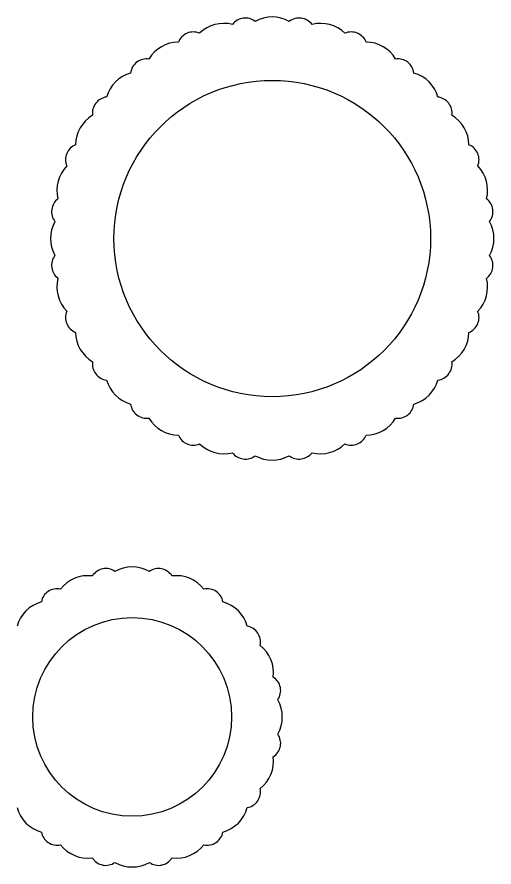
# Model space of a CAD drawing. Extents: x -970 to -444, y -372 to -141.
# Drawn here: x -573.4 to -443.8, y -372.2 to -141.1 of the extents above; entities that cross this region are included whole.
import ezdxf

# ---------------------------------------------------------------- set-up
doc = ezdxf.new("R2010")
doc.units = 0
doc.layers.get('0').update_dxf_attribs({"linetype": 'CONTINUOUS'})

msp = doc.modelspace()

# ---------------------------------------------------------------- linework, layer by layer
for centre, radius in [((-504.045787, -201.306718), 43), ((-542.104652, -331.367689), 27)]:
    msp.add_circle(centre, radius)
for centre, radius, start, end in [((-517.186706, -152.264142), 9.463802, 75.778231, 134.221769), ((-511.358478, -145.761317), 4.405257, 52.32283, 142.67717), ((-504.045787, -150.534108), 9.463802, 60.778231, 119.221769), ((-496.733097, -145.761317), 4.405257, 37.32283, 127.67717), ((-490.904869, -152.264142), 9.463802, 45.778231, 104.221769), ((-525.485512, -149.546644), 4.405257, 67.32283, 157.67717), ((-482.606063, -149.546644), 4.405257, 22.32283, 112.67717), ((-529.432093, -157.336348), 9.463802, 90.778231, 149.221769), ((-478.659482, -157.336348), 9.463802, 30.778231, 89.221769), ((-538.151464, -156.859335), 4.405257, 82.32283, 172.67717), ((-469.940111, -156.859335), 4.405257, 7.32283, 97.67717), ((-539.947444, -165.405061), 9.463802, 105.778231, 164.221769), ((-468.14413, -165.405061), 9.463802, 15.778231, 74.221769), ((-548.493171, -167.201041), 4.405257, 97.32283, 187.67717), ((-459.598404, -167.201041), 4.405257, 352.32283, 82.67717), ((-548.016158, -175.920413), 9.463802, 120.778231, 179.221769), ((-460.075417, -175.920413), 9.463802, 0.778231, 59.221769), ((-555.805861, -179.866993), 4.405257, 112.32283, 202.67717), ((-452.285714, -179.866993), 4.405257, 337.32283, 67.67717), ((-553.088363, -188.165799), 9.463802, 135.778231, 194.221769), ((-455.003212, -188.165799), 9.463802, 345.778231, 44.221769), ((-559.591189, -193.994027), 4.405257, 127.32283, 217.67717), ((-448.500386, -193.994027), 4.405257, 322.32283, 52.67717), ((-554.818398, -201.306718), 9.463802, 150.778231, 209.221769), ((-453.273177, -201.306718), 9.463802, 330.778231, 29.221769), ((-559.591189, -208.619409), 4.405257, 142.32283, 232.67717), ((-448.500386, -208.619409), 4.405257, 307.32283, 37.67717), ((-553.088363, -214.447636), 9.463802, 165.778231, 224.221769), ((-455.003212, -214.447636), 9.463802, 315.778231, 14.221769), ((-555.805861, -222.746442), 4.405257, 157.32283, 247.67717), ((-452.285714, -222.746442), 4.405257, 292.32283, 22.67717), ((-548.016158, -226.693023), 9.463802, 180.778231, 239.221769), ((-460.075417, -226.693023), 9.463802, 300.778231, 359.221769), ((-548.493171, -235.412394), 4.405257, 172.32283, 262.67717), ((-459.598404, -235.412394), 4.405257, 277.32283, 7.67717), ((-539.947444, -237.208375), 9.463802, 195.778231, 254.221769), ((-468.14413, -237.208375), 9.463802, 285.778231, 344.221769), ((-538.151464, -245.754101), 4.405257, 187.32283, 277.67717), ((-469.940111, -245.754101), 4.405257, 262.32283, 352.67717), ((-529.432093, -245.277088), 9.463802, 210.778231, 269.221769), ((-478.659482, -245.277088), 9.463802, 270.778231, 329.221769), ((-525.485512, -253.066792), 4.405257, 202.32283, 292.67717), ((-482.606063, -253.066792), 4.405257, 247.32283, 337.67717), ((-517.186706, -250.349293), 9.463802, 225.778231, 284.221769), ((-490.904869, -250.349293), 9.463802, 255.778231, 314.221769), ((-511.358478, -256.852119), 4.405257, 217.32283, 307.67717), ((-504.045787, -252.079328), 9.463802, 240.778231, 299.221769), ((-496.733097, -256.852119), 4.405257, 232.32283, 322.67717), ((-549.277046, -295.30963), 4.287721, 54.583803, 147.916197), ((-542.104652, -300.036598), 9.463802, 60.309154, 119.690846), ((-534.932258, -295.30963), 4.287721, 32.083803, 125.416197), ((-554.094542, -302.421535), 9.463802, 82.809154, 142.190846), ((-530.114763, -302.421535), 9.463802, 37.809154, 97.190846), ((-562.529901, -300.799143), 4.287721, 77.083803, 170.416197), ((-521.679403, -300.799143), 4.287721, 9.583803, 102.916197), ((-564.259079, -309.213262), 9.463802, 105.309154, 164.690846), ((-519.950225, -309.213262), 9.463802, 15.309154, 74.690846), ((-511.536106, -310.942439), 4.287721, 347.083803, 80.416197), ((-513.158498, -319.377799), 9.463802, 352.809154, 52.190846), ((-506.046594, -324.195295), 4.287721, 324.583803, 57.916197), ((-510.773561, -331.367689), 9.463802, 330.309154, 29.690846), ((-506.046594, -338.540082), 4.287721, 302.083803, 35.416197), ((-513.158498, -343.357578), 9.463802, 307.809154, 7.190846), ((-511.536106, -351.792938), 4.287721, 279.583803, 12.916197), ((-564.259079, -353.522115), 9.463802, 195.309154, 254.690846), ((-519.950225, -353.522115), 9.463802, 285.309154, 344.690846), ((-562.529901, -361.936234), 4.287721, 189.583803, 282.916197), ((-521.679403, -361.936234), 4.287721, 257.083803, 350.416197), ((-554.094542, -360.313842), 9.463802, 217.809154, 277.190846), ((-530.114763, -360.313842), 9.463802, 262.809154, 322.190846), ((-549.277046, -367.425747), 4.287721, 212.083803, 305.416197), ((-534.932258, -367.425747), 4.287721, 234.583803, 327.916197), ((-542.104652, -362.69878), 9.463802, 240.309154, 299.690846)]:
    msp.add_arc(centre, radius, start, end)

doc.saveas('drawing.dxf')
